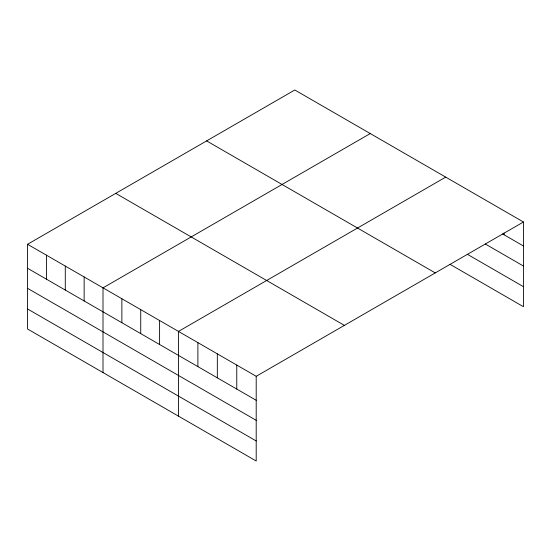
<?xml version="1.0" encoding="UTF-8"?>
<svg xmlns="http://www.w3.org/2000/svg" width="551" height="551" viewBox="0 0 551 551"><rect width="100%" height="100%" fill="white"/><g stroke="black" fill="none" stroke-linecap="round" stroke-linejoin="round"><path stroke-width="0.83" d="M27.55 244.286L256.201 376.292L256.201 461.008L27.55 329.002L27.55 244.286L294.799 89.992L523.45 221.998L523.45 306.714L450.029 264.328M370.251 133.556L103.003 287.849L103.003 372.566M445.711 177.119L178.462 331.413L178.462 416.129M256.201 376.292L523.45 221.998M502.574 233.941L523.45 245.994M485.3 244.003L523.45 266.03M467.303 254.259L523.45 286.678M206.604 140.904L435.256 272.917M115.744 193.367L344.396 325.379M27.55 268.275L256.201 400.288M27.55 288.318L256.201 420.323M27.55 308.959L256.201 440.972M504.013 233.059L504.013 234.767M236.765 365.072L236.765 389.068M217.328 353.852L217.328 377.841M197.892 342.632L197.892 366.622M159.597 320.524L159.597 344.513M140.732 309.628L140.732 333.624M121.867 298.738L121.867 322.728M84.138 276.96L84.138 300.949M65.28 266.064L65.28 290.06M46.415 255.175L46.415 279.164"/></g></svg>
